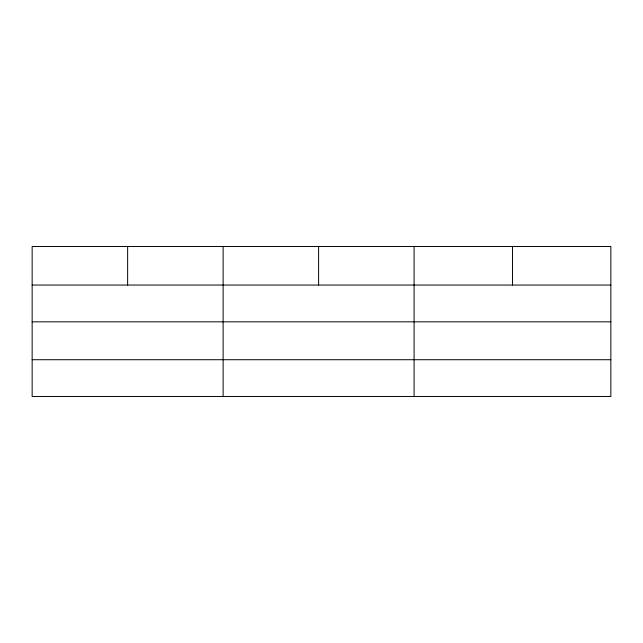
<?xml version="1.0" encoding="UTF-8"?>
<svg xmlns="http://www.w3.org/2000/svg" width="643" height="643" viewBox="0 0 643 643"><rect width="100%" height="100%" fill="white"/><g stroke="black" fill="none" stroke-linecap="round" stroke-linejoin="round"><path stroke-width="0.96" d="M610.85 321.83L610.85 246.494L32.15 246.494L32.15 396.506L610.85 396.506L610.85 321.83L32.15 321.83M32.15 285.05L610.85 285.05M32.15 359.718L610.85 359.718M512.471 246.494L512.471 285.05M414.092 246.494L414.092 396.506M318.606 246.494L318.606 285.05M223.121 246.494L223.121 396.506M127.636 246.494L127.636 285.05"/></g></svg>
